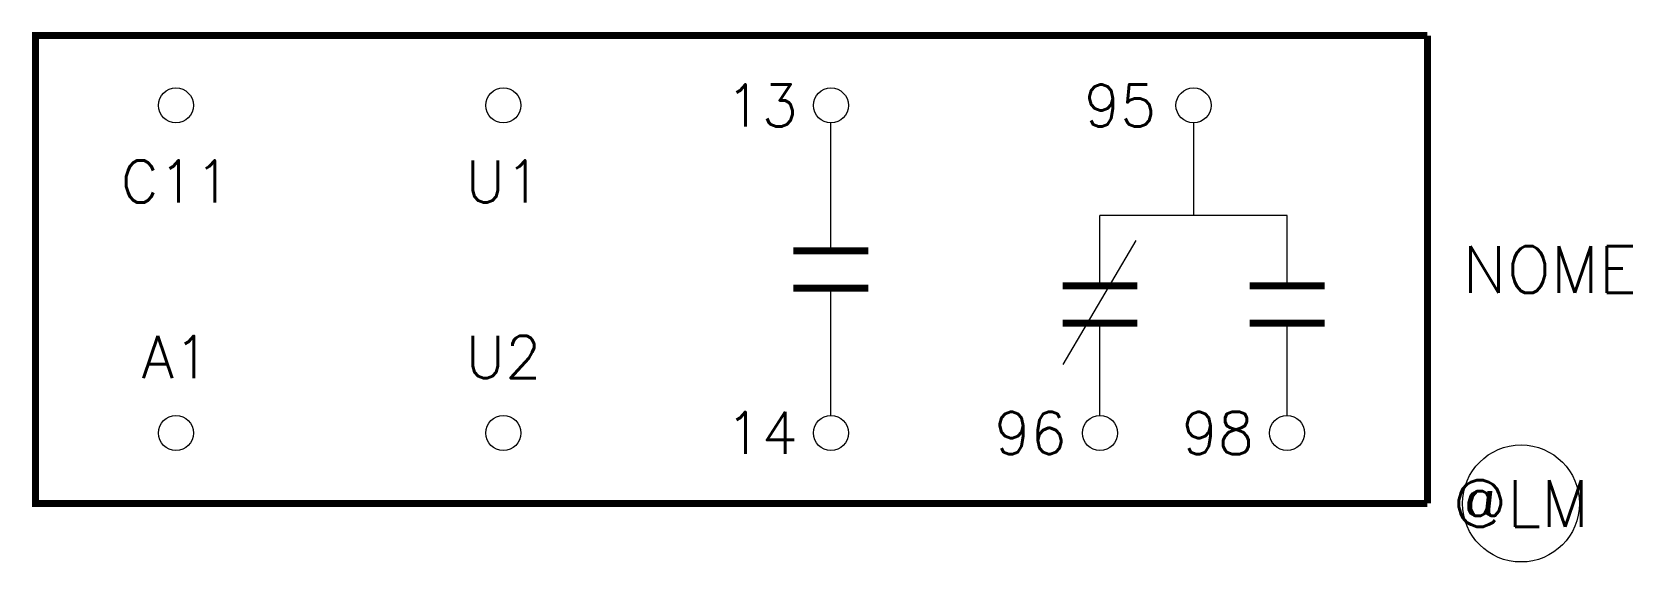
# Model space of a CAD drawing. Header units: millimetres. Extents: x 0 to 68.4, y 0 to 22.7.
import ezdxf
from ezdxf.enums import TextEntityAlignment as Align

# ---------------------------------------------------------------- set-up
doc = ezdxf.new("R2010")
doc.units = ezdxf.units.MM
doc.styles.add('Romans', font='romans.shx')

msp = doc.modelspace()

# ---------------------------------------------------------------- linework, layer by layer
for p, q in [((34.15, 13.3), (34.15, 18.762)), ((53.65, 14.805), (45.65, 14.805)), ((45.65, 11.805), (45.65, 14.805)), ((53.65, 11.805), (53.65, 14.805))]:
    msp.add_line(p, q)
at = {"ltscale": 10}
msp.add_line((47.181, 13.737), (44.063, 8.443), dxfattribs=at)
at = {"color": 5, "const_width": 0.3}
for points in [[(59.65, 2.5), (0.15, 2.5), (0.15, 22.5), (59.65, 22.5)], [(59.65, 2.5), (59.65, 22.5)]]:
    msp.add_lwpolyline(points, dxfattribs=at)
for points in [[(49.65, 18.762), (49.65, 14.805)], [(34.15, 6.265), (34.15, 11.7)], [(45.65, 6.262), (45.65, 10.205)], [(53.65, 6.262), (53.65, 10.205)]]:
    msp.add_lwpolyline(points)
at = {"const_width": 0.3}
for points in [[(35.75, 13.3), (32.55, 13.3)], [(35.75, 11.7), (32.55, 11.7)], [(44.05, 11.805), (47.25, 11.805)], [(55.25, 11.805), (52.05, 11.805)], [(44.05, 10.205), (47.25, 10.205)], [(55.25, 10.205), (52.05, 10.205)]]:
    msp.add_lwpolyline(points, dxfattribs=at)
for centre, radius in [((6.15, 19.512), 0.75), ((20.15, 19.512), 0.75), ((34.15, 19.512), 0.75), ((49.65, 19.512), 0.75), ((6.15, 5.512), 0.75), ((20.15, 5.512), 0.75), ((34.15, 5.515), 0.75), ((45.65, 5.512), 0.75), ((53.65, 5.512), 0.75), ((63.65, 2.5), 2.5), ((63.65, 2.5), 2.5)]:
    msp.add_circle(centre, radius)

# ---------------------------------------------------------------- texts
at = {"color": 7, "style": 'Romans', "flags": 4}
for tag, text, height, p in [('13', '13', 1.8, (31.19, 19.512)), ('95', '95', 1.8, (46.514, 19.512)), ('C11', 'C11', 1.8, (6.15, 16.26)), ('U1', 'U1', 1.8, (20.15, 16.26)), ('A1', 'A1', 1.8, (6.15, 8.76)), ('U2', 'U2', 1.8, (20.15, 8.76)), ('14', '14', 1.8, (31.19, 5.515)), ('96', '96', 1.8, (42.68, 5.512)), ('98', '98', 1.8, (50.69, 5.512)), ('@LM', '@LM', 2, (63.65, 2.5))]:
    msp.add_attdef(tag, text=text, height=height, dxfattribs=at).set_placement(p, align=Align.MIDDLE_CENTER)
msp.add_attdef('NOME', text='NOME', height=2, dxfattribs=at).set_placement((61.15, 12.5), align=Align.MIDDLE_LEFT)

doc.saveas('drawing.dxf')
